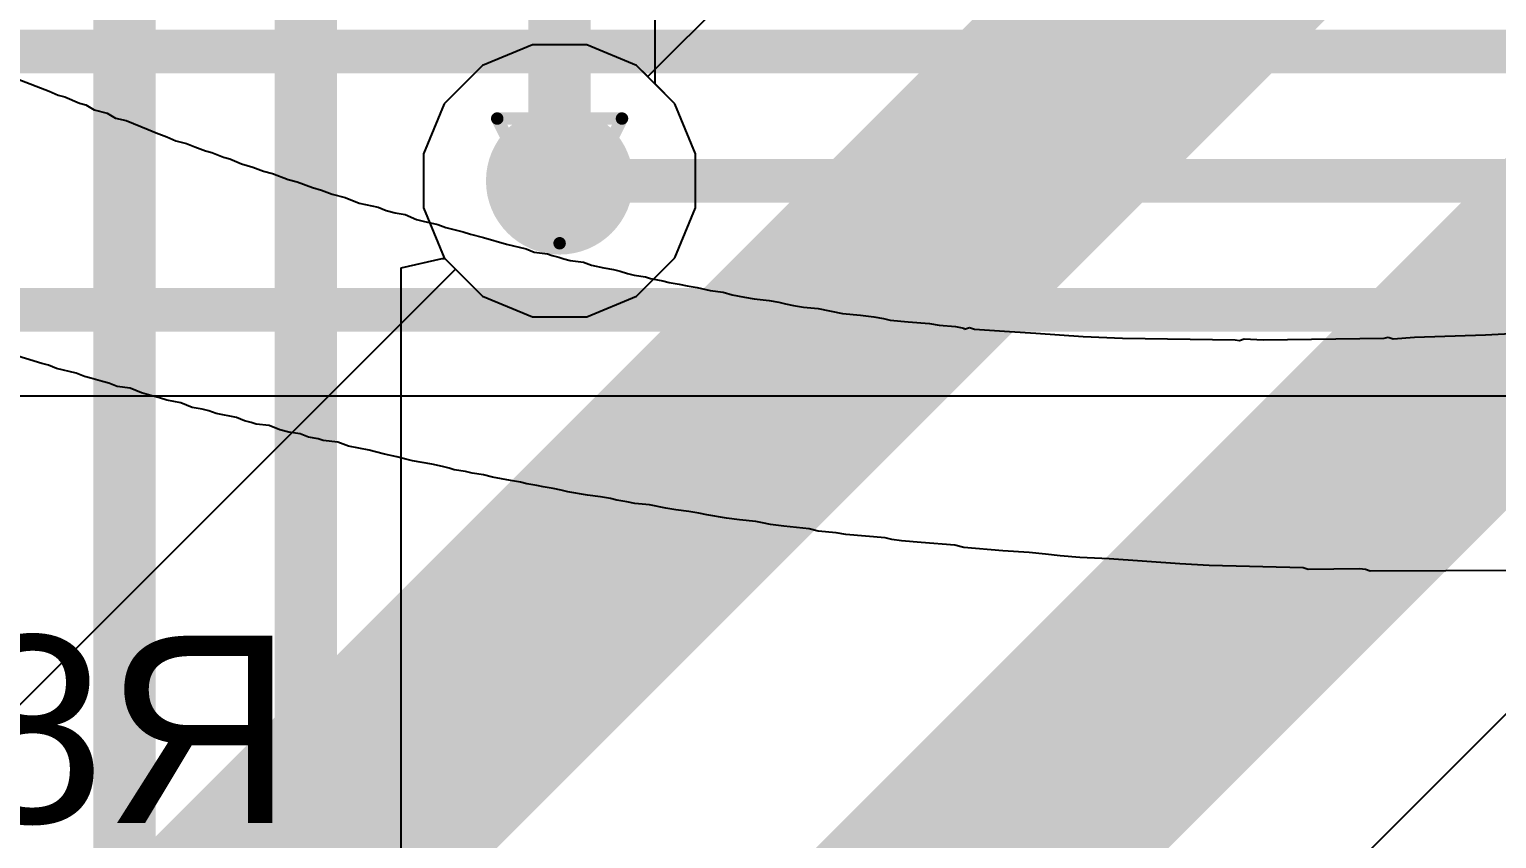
# Model space of a CAD drawing. Header units: inches. Extents: x 0 to 5359, y 0 to 5098.
# Drawn here: x 21.88 to 27.85, y 57.11 to 60.41 of the extents above; entities that cross this region are included whole.
import ezdxf

# ---------------------------------------------------------------- set-up
doc = ezdxf.new("R2010")
doc.units = ezdxf.units.IN
for name, color, linetype in [('Bottom Layer', 5, 'Continuous'), ('Bottom Overlay', 54, 'Continuous'), ('Drill Drawing', 1, 'Continuous'), ('Layer 1', 16, 'Continuous'), ('Layer 2', 76, 'Continuous'), ('Top Layer', 1, 'Continuous'), ('Top Overlay', 2, 'Continuous'), ('Via Holes', 16, 'Continuous')]:
    doc.layers.add(name, color=color, linetype=linetype)
doc.styles.add('Arial', font='', dxfattribs={"height": 0.2})
doc.styles.get('Arial').set_extended_font_data('Arial')

msp = doc.modelspace()

# ---------------------------------------------------------------- hatches: boundary and pattern name
at = {"layer": 'Bottom Layer'}
h = msp.add_hatch(color=5, dxfattribs=at)
edge = h.paths.add_edge_path()
edge.add_arc((24.0378, 59.7916), 0.3, 0, 360)
at = {"layer": 'Layer 1'}
h = msp.add_hatch(color=16, dxfattribs=at)
edge = h.paths.add_edge_path()
edge.add_arc((24.0378, 59.7916), 0.3, 0, 360)
at = {"layer": 'Layer 2'}
h = msp.add_hatch(color=76, dxfattribs=at)
edge = h.paths.add_edge_path()
edge.add_arc((24.0378, 59.7916), 0.3, 0, 360)
at = {"layer": 'Top Layer'}
h = msp.add_hatch(color=1, dxfattribs=at)
edge = h.paths.add_edge_path()
edge.add_arc((24.0378, 59.7916), 0.3, 0, 360)
at = {"layer": 'Via Holes'}
h = msp.add_hatch(color=7, dxfattribs=at)
edge = h.paths.add_edge_path()
edge.add_arc((24.0378, 59.7916), 0.15, 0, 360)

# ---------------------------------------------------------------- linework, layer by layer
at = {"layer": 'Bottom Layer'}
for p, q in [((24.4263, 60.1866), (24.4263, 74.5277)), ((24.5075, 60.1054), (24.4263, 60.1866)), ((24.5918, 59.9018), (24.5075, 60.1054)), ((24.5918, 59.6814), (24.5918, 59.9018)), ((24.5075, 59.4778), (24.5918, 59.6814)), ((23.3921, 59.4382), (23.5598, 59.4759)), ((23.5598, 59.4759), (23.5699, 59.4761)), ((23.5699, 59.4761), (23.724, 59.3219)), ((24.3516, 59.3219), (24.5075, 59.4778)), ((23.3921, 15.3281), (23.3921, 59.4382)), ((23.724, 59.3219), (23.9276, 59.2376)), ((24.148, 59.2376), (24.3516, 59.3219)), ((23.9276, 59.2376), (24.148, 59.2376))]:
    msp.add_line(p, q, dxfattribs=at)
for points in [[(24.0378, 59.7916, 0.254, 0.254, 0), (24.0378, 74.5277, 0.254, 0.254, 0)], [(22.2657, 17.4091, 0.254, 0.254, 0), (22.2657, 73.4572, 0.254, 0.254, 0)], [(23.0036, 14.749, 0.254, 0.254, 0), (23.0036, 72.9361, 0.254, 0.254, 0)]]:
    msp.add_lwpolyline(points, format="xyseb", dxfattribs=at)
msp.add_lwpolyline([(23.9743, 59.7916, 0.127, 0.127, 1), (24.1013, 59.7916, 0.127, 0.127, 1)], format="xyseb", close=True, dxfattribs=at)
at = {"layer": 'Drill Drawing'}
for points in [[(23.7838, 60.0456, 0.0508, 0.0508, 0), (24.2918, 60.0456, 0.0508, 0.0508, 0)], [(23.7838, 60.0456, 0.0508, 0.0508, 0), (24.0378, 59.5376, 0.0508, 0.0508, 0)], [(24.0378, 59.5376, 0.0508, 0.0508, 0), (24.2918, 60.0456, 0.0508, 0.0508, 0)]]:
    msp.add_lwpolyline(points, format="xyseb", dxfattribs=at)
for points in [[(23.7711, 60.0456, 0.0254, 0.0254, 1), (23.7965, 60.0456, 0.0254, 0.0254, 1)], [(23.7711, 60.0456, 0.0254, 0.0254, 1), (23.7965, 60.0456, 0.0254, 0.0254, 1)], [(24.2791, 60.0456, 0.0254, 0.0254, 1), (24.3045, 60.0456, 0.0254, 0.0254, 1)], [(24.2791, 60.0456, 0.0254, 0.0254, 1), (24.3045, 60.0456, 0.0254, 0.0254, 1)], [(24.0251, 59.5376, 0.0254, 0.0254, 1), (24.0505, 59.5376, 0.0254, 0.0254, 1)], [(24.0251, 59.5376, 0.0254, 0.0254, 1), (24.0505, 59.5376, 0.0254, 0.0254, 1)]]:
    msp.add_lwpolyline(points, format="xyseb", close=True, dxfattribs=at)
at = {"layer": 'Layer 1'}
for p, q in [((23.9276, 60.3456), (23.724, 60.2613)), ((24.148, 60.3456), (23.9276, 60.3456)), ((24.3516, 60.2613), (24.148, 60.3456)), ((23.724, 60.2613), (23.5681, 60.1054)), ((24.5075, 60.1054), (24.3516, 60.2613)), ((23.5681, 60.1054), (23.4838, 59.9018)), ((24.5918, 59.9018), (24.5075, 60.1054)), ((23.4838, 59.9018), (23.4838, 59.6814)), ((24.5918, 59.6814), (24.5918, 59.9018)), ((23.4838, 59.6814), (23.5681, 59.4778)), ((24.5075, 59.4778), (24.5918, 59.6814)), ((23.5681, 59.4778), (23.724, 59.3219)), ((24.3516, 59.3219), (24.5075, 59.4778)), ((23.724, 59.3219), (23.9276, 59.2376)), ((24.148, 59.2376), (24.3516, 59.3219)), ((23.9276, 59.2376), (24.148, 59.2376))]:
    msp.add_line(p, q, dxfattribs=at)
at = {"layer": 'Layer 2'}
for p, q in [((27.8127, 63.6323), (24.3966, 60.2163)), ((23.9276, 60.3456), (23.724, 60.2613)), ((24.148, 60.3456), (23.9276, 60.3456)), ((24.3516, 60.2613), (24.148, 60.3456)), ((23.724, 60.2613), (23.5681, 60.1054)), ((24.3966, 60.2163), (24.3516, 60.2613)), ((23.5681, 60.1054), (23.4838, 59.9018)), ((23.4838, 59.9018), (23.4838, 59.6814)), ((23.4838, 59.6814), (23.5681, 59.4778)), ((22.6326, 52.3609), (29.8093, 59.5376)), ((23.5681, 59.4778), (23.6131, 59.4328)), ((23.6131, 59.4328), (18.3975, 54.2172))]:
    msp.add_line(p, q, dxfattribs=at)
for points in [[(19.6005, 53.6112, 1.016, 1.016, 0), (29, 63.0107, 1.016, 1.016, 0)], [(21.4582, 52.7332, 1.016, 1.016, 0), (31, 62.2749, 1.016, 1.016, 0)]]:
    msp.add_lwpolyline(points, format="xyseb", dxfattribs=at)
at = {"layer": 'Top Layer'}
msp.add_line((20.9825, 58.9165), (36.6463, 58.9165), dxfattribs=at)
for points in [[(21.2344, 60.3181, 0.1778, 0.1778, 0), (37.2822, 60.3181, 0.1778, 0.1778, 0)], [(24.0378, 59.7916, 0.1778, 0.1778, 0), (36.9118, 59.7916, 0.1778, 0.1778, 0)], [(20.5486, 59.2661, 0.1778, 0.1778, 0), (36.7911, 59.2661, 0.1778, 0.1778, 0)]]:
    msp.add_lwpolyline(points, format="xyseb", dxfattribs=at)
msp.add_lwpolyline([(23.9934, 59.7916, 0.0889, 0.0889, 1), (24.0823, 59.7916, 0.0889, 0.0889, 1)], format="xyseb", close=True, dxfattribs=at)
at = {"layer": 'Top Overlay'}
for p, q in [((21.8288, 60.2075), (21.9587, 60.1576)), ((21.9587, 60.1576), (21.9954, 60.1409)), ((21.9954, 60.1409), (22.022, 60.1342)), ((22.022, 60.1342), (22.082, 60.1076)), ((22.082, 60.1076), (22.1087, 60.1009)), ((22.1087, 60.1009), (22.142, 60.0809)), ((22.142, 60.0809), (22.1953, 60.0676)), ((22.1953, 60.0676), (22.2286, 60.0476)), ((22.2286, 60.0476), (22.2719, 60.0376)), ((22.2719, 60.0376), (22.3619, 60.001)), ((22.3619, 60.001), (22.3952, 59.9876)), ((22.3952, 59.9876), (22.4385, 59.971)), ((22.4385, 59.971), (22.4752, 59.9543)), ((22.4752, 59.9543), (22.5185, 59.9443)), ((22.5185, 59.9443), (22.5518, 59.931)), ((22.5518, 59.931), (22.5951, 59.9143)), ((22.5951, 59.9143), (22.6218, 59.9077)), ((22.6218, 59.9077), (22.6684, 59.8877)), ((22.6684, 59.8877), (22.6951, 59.881)), ((22.6951, 59.881), (22.7417, 59.861)), ((22.7417, 59.861), (22.7884, 59.8477)), ((22.7884, 59.8477), (22.8317, 59.831)), ((22.8317, 59.831), (22.8683, 59.8211)), ((22.8683, 59.8211), (22.9316, 59.7977)), ((22.9316, 59.7977), (22.9683, 59.7877)), ((22.9683, 59.7877), (23.0316, 59.7644)), ((23.0316, 59.7644), (23.0682, 59.7544)), ((23.0682, 59.7544), (23.1115, 59.7378)), ((23.1115, 59.7378), (23.1649, 59.7244)), ((23.1649, 59.7244), (23.2215, 59.7011)), ((23.2215, 59.7011), (23.2981, 59.6845)), ((23.2981, 59.6845), (23.3314, 59.6711)), ((23.3314, 59.6711), (23.3681, 59.6611)), ((23.3681, 59.6611), (23.4081, 59.6545)), ((23.4081, 59.6545), (23.4547, 59.6345)), ((23.4547, 59.6345), (23.4814, 59.6278)), ((23.4814, 59.6278), (23.5413, 59.6145)), ((23.5413, 59.6145), (23.5747, 59.6012)), ((23.5747, 59.6012), (23.6013, 59.5945)), ((23.6013, 59.5945), (23.6446, 59.5845)), ((23.6446, 59.5845), (23.6746, 59.5745)), ((23.6746, 59.5745), (23.7279, 59.5612)), ((23.7279, 59.5612), (23.8212, 59.5345)), ((23.8212, 59.5345), (23.9012, 59.5145)), ((23.9012, 59.5145), (23.9345, 59.5012)), ((23.9345, 59.5012), (23.9878, 59.4945)), ((23.9878, 59.4945), (24.0078, 59.4879)), ((24.0078, 59.4879), (24.0344, 59.4812)), ((24.0344, 59.4812), (24.0544, 59.4745)), ((24.0544, 59.4745), (24.0811, 59.4679)), ((24.0811, 59.4679), (24.1344, 59.4612)), ((24.1344, 59.4612), (24.1677, 59.4479)), ((24.1677, 59.4479), (24.2177, 59.4379)), ((24.2177, 59.4379), (24.2577, 59.4312)), ((24.2577, 59.4312), (24.2843, 59.4246)), ((24.2843, 59.4246), (24.3143, 59.4146)), ((24.3143, 59.4146), (24.341, 59.4079)), ((24.341, 59.4079), (24.3876, 59.4012)), ((24.3876, 59.4012), (24.4076, 59.3946)), ((24.4076, 59.3946), (24.4576, 59.3846)), ((24.4576, 59.3846), (24.4842, 59.3779)), ((24.4842, 59.3779), (24.5242, 59.3713)), ((24.5242, 59.3713), (24.5575, 59.3646)), ((24.5575, 59.3646), (24.5975, 59.3579)), ((24.5975, 59.3579), (24.6508, 59.3446)), ((24.6508, 59.3446), (24.7041, 59.3379)), ((24.7041, 59.3379), (24.7408, 59.3279)), ((24.7408, 59.3279), (24.7908, 59.318)), ((24.7908, 59.318), (24.8307, 59.3113)), ((24.8307, 59.3113), (24.8907, 59.3046)), ((24.8907, 59.3046), (24.9307, 59.298)), ((24.9307, 59.298), (24.9574, 59.2913)), ((24.9574, 59.2913), (24.9907, 59.2846)), ((24.9907, 59.2846), (25.0307, 59.278)), ((25.0307, 59.278), (25.0906, 59.2713)), ((25.0906, 59.2713), (25.1906, 59.2513)), ((25.1906, 59.2513), (25.2639, 59.2447)), ((25.2639, 59.2447), (25.3172, 59.238)), ((25.3172, 59.238), (25.3572, 59.2313)), ((25.3572, 59.2313), (25.3838, 59.2247)), ((25.3838, 59.2247), (25.4571, 59.218)), ((25.4571, 59.218), (25.5437, 59.2113)), ((25.5437, 59.2113), (25.5837, 59.2047)), ((25.5837, 59.2047), (25.6504, 59.198)), ((25.6504, 59.198), (25.6837, 59.1913)), ((25.6837, 59.1913), (25.687, 59.188)), ((25.687, 59.188), (25.707, 59.1947)), ((25.707, 59.1947), (25.727, 59.188)), ((25.727, 59.188), (25.8703, 59.178)), ((25.8703, 59.178), (25.9769, 59.1714)), ((25.9769, 59.1714), (26.1701, 59.158)), ((27.8094, 59.1647), (28.0059, 59.1747)), ((26.1701, 59.158), (26.3301, 59.1514)), ((26.3301, 59.1514), (26.7898, 59.1447)), ((26.7898, 59.1447), (26.8065, 59.1414)), ((26.8065, 59.1414), (26.8265, 59.148)), ((26.8265, 59.148), (26.9031, 59.1447)), ((26.9031, 59.1447), (27.3962, 59.1514)), ((27.3962, 59.1514), (27.4129, 59.1547)), ((27.4129, 59.1547), (27.4329, 59.148)), ((27.4329, 59.148), (27.5195, 59.1547)), ((27.5195, 59.1547), (27.8094, 59.1647)), ((21.9288, 59.0481), (21.7955, 59.0881)), ((21.9554, 59.0414), (21.9288, 59.0481)), ((21.9887, 59.0281), (21.9554, 59.0414)), ((22.0687, 59.0081), (21.9887, 59.0281)), ((22.102, 58.9948), (22.0687, 59.0081)), ((22.1287, 58.9881), (22.102, 58.9948)), ((22.1753, 58.9748), (22.1287, 58.9881)), ((22.202, 58.9681), (22.1753, 58.9748)), ((22.2353, 58.9548), (22.202, 58.9681)), ((22.2886, 58.9481), (22.2353, 58.9548)), ((22.3352, 58.9281), (22.2886, 58.9481)), ((22.3819, 58.9148), (22.3352, 58.9281)), ((22.4085, 58.9081), (22.3819, 58.9148)), ((22.4385, 58.8981), (22.4085, 58.9081)), ((22.4952, 58.8881), (22.4385, 58.8981)), ((22.5418, 58.8682), (22.4952, 58.8881)), ((22.5818, 58.8615), (22.5418, 58.8682)), ((22.6084, 58.8548), (22.5818, 58.8615)), ((22.6384, 58.8448), (22.6084, 58.8548)), ((22.7217, 58.8282), (22.6384, 58.8448)), ((22.755, 58.8149), (22.7217, 58.8282)), ((22.7817, 58.8082), (22.755, 58.8149)), ((22.8017, 58.8015), (22.7817, 58.8082)), ((22.855, 58.7949), (22.8017, 58.8015)), ((22.8983, 58.7782), (22.855, 58.7949)), ((22.935, 58.7682), (22.8983, 58.7782)), ((22.9816, 58.7615), (22.935, 58.7682)), ((23.0149, 58.7482), (22.9816, 58.7615)), ((23.0549, 58.7416), (23.0149, 58.7482)), ((23.0749, 58.7349), (23.0549, 58.7416)), ((23.1349, 58.7282), (23.0749, 58.7349)), ((23.1782, 58.7116), (23.1349, 58.7282)), ((23.2615, 58.6949), (23.1782, 58.7116)), ((23.2881, 58.6882), (23.2615, 58.6949)), ((23.3248, 58.6782), (23.2881, 58.6882)), ((23.3748, 58.6683), (23.3248, 58.6782)), ((23.4114, 58.6583), (23.3748, 58.6683)), ((23.4381, 58.6516), (23.4114, 58.6583)), ((23.518, 58.6383), (23.4381, 58.6516)), ((23.5613, 58.6283), (23.518, 58.6383)), ((23.588, 58.6216), (23.5613, 58.6283)), ((23.608, 58.6149), (23.588, 58.6216)), ((23.6546, 58.6083), (23.608, 58.6149)), ((23.6813, 58.6016), (23.6546, 58.6083)), ((23.7279, 58.595), (23.6813, 58.6016)), ((23.7646, 58.585), (23.7279, 58.595)), ((23.8379, 58.5716), (23.7646, 58.585)), ((23.8779, 58.565), (23.8379, 58.5716)), ((23.9045, 58.5583), (23.8779, 58.565)), ((23.9445, 58.5516), (23.9045, 58.5583)), ((23.9711, 58.545), (23.9445, 58.5516)), ((24.0111, 58.5383), (23.9711, 58.545)), ((24.0444, 58.5317), (24.0111, 58.5383)), ((24.0711, 58.525), (24.0444, 58.5317)), ((24.1511, 58.5117), (24.0711, 58.525)), ((24.2044, 58.505), (24.1511, 58.5117)), ((24.2444, 58.4983), (24.2044, 58.505)), ((24.271, 58.4917), (24.2444, 58.4983)), ((24.311, 58.485), (24.271, 58.4917)), ((24.3443, 58.4783), (24.311, 58.485)), ((24.4043, 58.4717), (24.3443, 58.4783)), ((24.4709, 58.4584), (24.4043, 58.4717)), ((24.5109, 58.4517), (24.4709, 58.4584)), ((24.5642, 58.445), (24.5109, 58.4517)), ((24.6042, 58.4384), (24.5642, 58.445)), ((24.6375, 58.4317), (24.6042, 58.4384)), ((24.7175, 58.4184), (24.6375, 58.4317)), ((24.7708, 58.4117), (24.7175, 58.4184)), ((24.8374, 58.405), (24.7708, 58.4117)), ((24.8641, 58.3984), (24.8374, 58.405)), ((24.8974, 58.3917), (24.8641, 58.3984)), ((24.9507, 58.3851), (24.8974, 58.3917)), ((25.054, 58.3751), (24.9507, 58.3851)), ((25.0906, 58.3651), (25.054, 58.3751)), ((25.1639, 58.3584), (25.0906, 58.3651)), ((25.2039, 58.3517), (25.1639, 58.3584)), ((25.3638, 58.3384), (25.2039, 58.3517)), ((25.3905, 58.3317), (25.3638, 58.3384)), ((25.4305, 58.3251), (25.3905, 58.3317)), ((25.5104, 58.3184), (25.4305, 58.3251)), ((25.647, 58.3084), (25.5104, 58.3184)), ((25.6837, 58.2984), (25.647, 58.3084)), ((25.8436, 58.2851), (25.6837, 58.2984)), ((25.9502, 58.2784), (25.8436, 58.2851)), ((26.0169, 58.2718), (25.9502, 58.2784)), ((26.0768, 58.2651), (26.0169, 58.2718)), ((26.1568, 58.2584), (26.0768, 58.2651)), ((26.2767, 58.2518), (26.1568, 58.2584)), ((26.5633, 58.2318), (26.2767, 58.2518)), ((26.6832, 58.2251), (26.5633, 58.2318)), ((27.0664, 58.2151), (26.6832, 58.2251)), ((27.0864, 58.2085), (27.0664, 58.2151)), ((27.2963, 58.2118), (27.0864, 58.2085)), ((27.3196, 58.2085), (27.2963, 58.2118)), ((27.3396, 58.2018), (27.3196, 58.2085)), ((27.956, 58.2051), (27.3396, 58.2018))]:
    msp.add_line(p, q, dxfattribs=at)

# ---------------------------------------------------------------- texts
at = {"layer": 'Bottom Overlay', "style": 'Arial', "text_generation_flag": 2}
msp.add_text('R83', height=0.762, dxfattribs=at).set_placement((22.9548, 57.1771))

doc.saveas('drawing.dxf')
